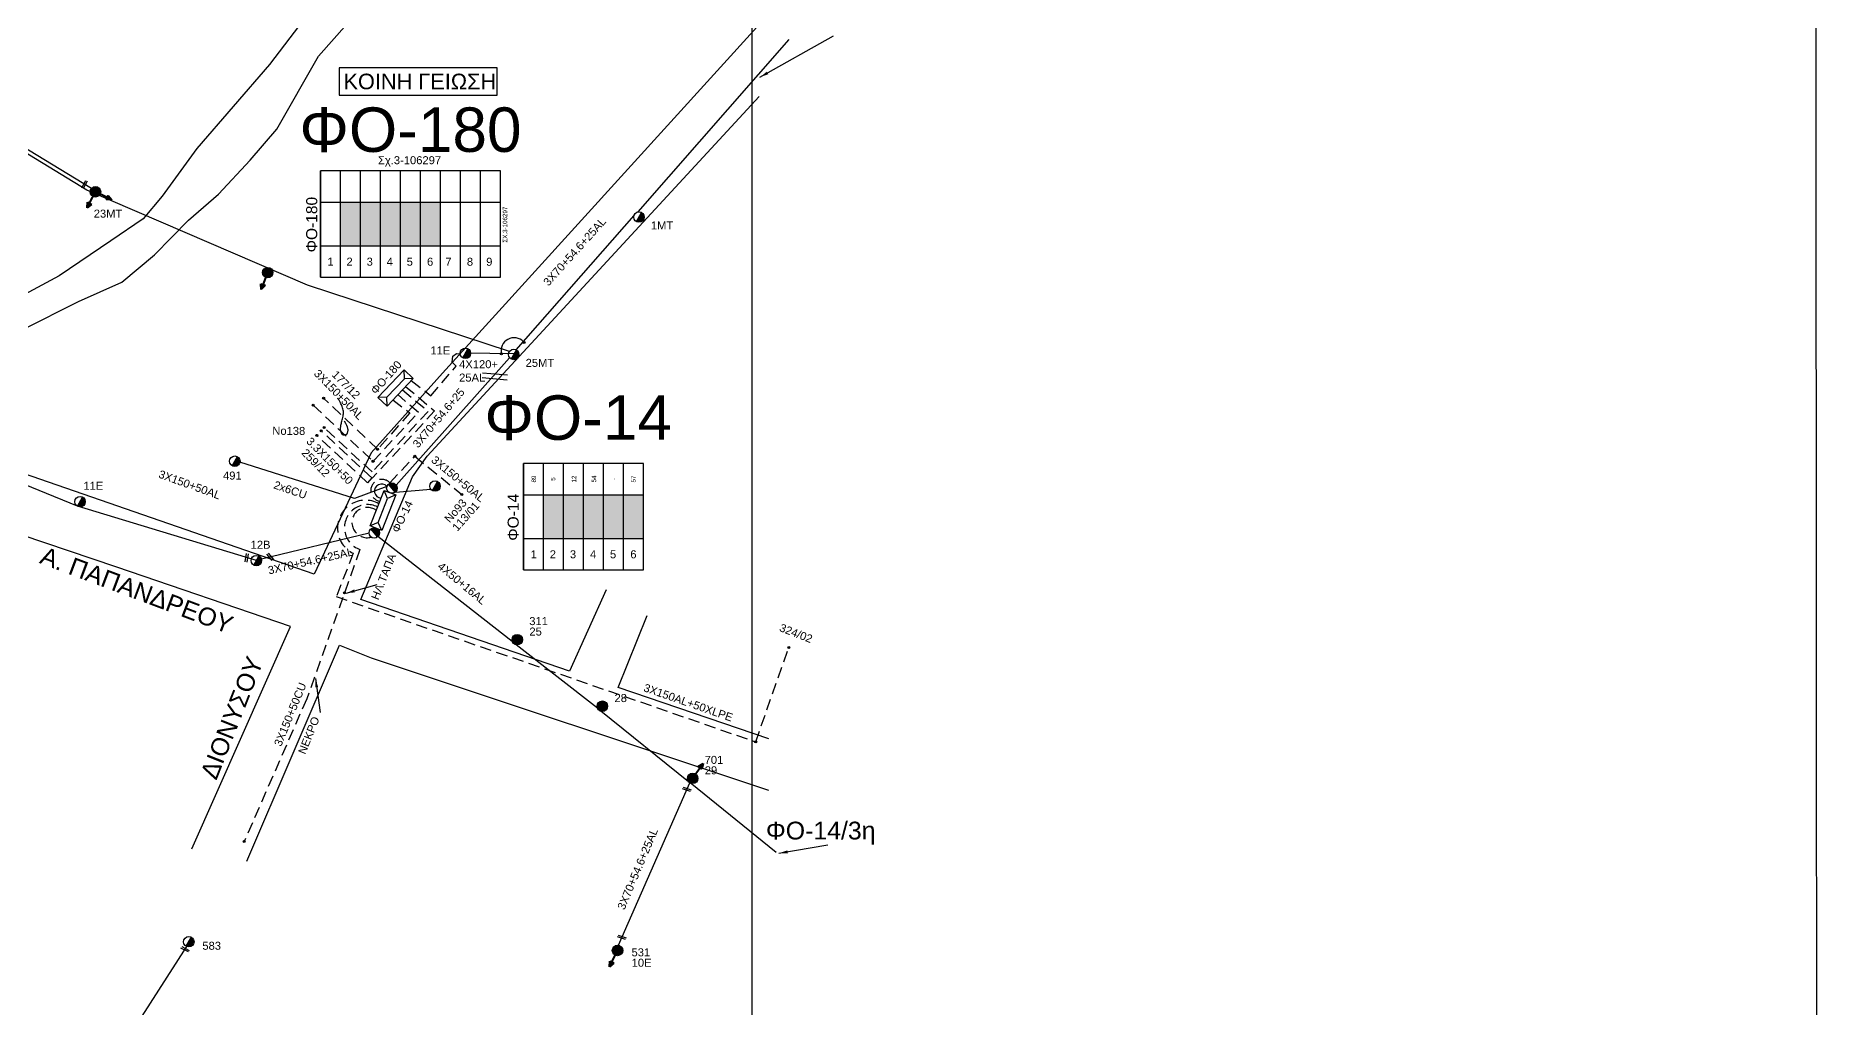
# Model space of a CAD drawing. Header units: millimetres. Extents: x 911 to 5440, y 753 to 2084.
# Drawn here: x 2798.2 to 3199.2, y 1354.2 to 1572.7 of the extents above; entities that cross this region are included whole.
import ezdxf
from ezdxf.enums import TextEntityAlignment as Align

# ---------------------------------------------------------------- set-up
doc = ezdxf.new("R2010")
doc.units = ezdxf.units.MM
doc.linetypes.add('DASHED', pattern=[19.05, 12.7, -6.35])
for name, color, linetype in [('Άγνωστα', 7, 'Continuous'), ('Ασφαλειοκιβώτια Χ.Τ 6 αναχωρήσεων', 7, 'Continuous'), ('Ασφαλειοκιβώτια Χ.Τ 9 αναχωρήσεων', 7, 'Continuous'), ('Γέφυρες Εναέριου Δικτύου', 7, 'Continuous'), ('Γυμνά εναέρια ΧΤ και ΦΟΠ (3Φ)   4x50+16AL', 7, 'Continuous'), ('Επίτονοι', 7, 'Continuous'), ('Επιγραφές - Σχήματα', 7, 'Continuous'), ('Καλώδια ΧΤ   3x150+50AL', 7, 'DASHED'), ('Καλώδια ΧΤ   3x150+50CU', 7, 'DASHED'), ('Καλώδια ΧΤ   3x150AL+50CU XLPE', 7, 'DASHED'), ('Καλώδια ΧΤ   3x150AL+50XLPE', 7, 'DASHED'), ('Μηχανική τομή', 7, 'Continuous'), ('Στύλος Ξύλινος', 7, 'Continuous'), ('Στύλος Ξύλινος @ 1', 7, 'Continuous'), ('Στύλος ΦΜ', 7, 'Continuous'), ('Στύλος ΦΜ @ 1', 7, 'Continuous'), ('Συνδέσεις', 7, 'Continuous'), ('Συνεστραμμένα ΧΤ   3x70+54.6+25 AL', 7, 'SYN_LINE'), ('Συνεστραμμένα ΧΤ   4x120+25 AL', 7, 'SYN_LINE'), ('Τομή', 7, 'Continuous'), ('Υποσταθμός εναέριος 2 στύλων', 7, 'Continuous'), ('Υποσταθμός πόλεως', 7, 'Continuous'), ('Υπόβαθρο ΔΕΗ', 7, 'Continuous')]:
    doc.layers.add(name, color=color, linetype=linetype)
doc.styles.get("Standard").update_dxf_attribs({"font": 'arial.ttf'})
doc.linetypes.add('REMA', pattern='A,0.1,[130,ltypeshp.shx,S=0.1,R=0,X=0,Y=0.1],0.15,0.1,[130,ltypeshp.shx,S=0.05,R=0,X=0,Y=0.05],0.15', length=0.5)
doc.linetypes.add('SYN_LINE', pattern='A,0.5,-0.0001,["/\\/\\/\\/",Standard,S=0.1,R=0,X=0,Y=-0.05],-0.25', length=0.7501)
doc.dimstyles.new('ISO-25', dxfattribs={"dimtxt": 2.5, "dimasz": 1.8, "dimexe": 1.25, "dimexo": 0.625, "dimtad": 1, "dimtxsty": 'Standard', "dimcen": 1.8, "dimadec": 0, "dimazin": 0, "dimtfac": 1, "dimtmove": 0, "dimatfit": 3, "dimfxl": 1.25, "dimarcsym": 0})

# ---------------------------------------------------------------- blocks, each defined once
blk = doc.blocks.new('ΥΠΑΡΧΩΝ ΞΥΛΙΝΟΣ ΣΤΥΛΟΣ')
at = {"layer": 'Στύλος Ξύλινος'}
h = blk.add_hatch(color=7, dxfattribs=at)
h.paths.add_polyline_path([(-2.62, 0, 0.270008), (-1.29, -2.28), (1.3, 2.27, 0.576266)])
h.paths.add_polyline_path([(-1.29, -2.28, 0.574793), (2.62, 0, 0.268822), (1.3, 2.27)])
at = {"layer": 'Στύλος Ξύλινος', "color": 7}
blk.add_line((-1.29, -2.28), (1.3, 2.27), dxfattribs=at)
blk.add_circle((0, 0), 2.62, dxfattribs=at)
at = {"layer": 'Στύλος Ξύλινος', "flags": 4}
for tag, p in [('ΑΡΙΘΜΟΣ', (-4.91, 8.6)), ('ΤΥΠΟΣ', (-4.85, 3.39))]:
    blk.add_attdef(tag, p, '', height=4, dxfattribs=at)
blk = doc.blocks.new('ΥΠΑΡΧΩΝ ΤΣΙΜΕΝΤΕΝΙΟΣ ΣΤΥΛΟΣ')
at = {"layer": 'Στύλος ΦΜ'}
blk.add_hatch(color=7, dxfattribs=at).paths.add_polyline_path([(-1.29, -2.28, 0.574793), (2.62, 0, 0.268822), (1.3, 2.27)])
at = {"layer": 'Στύλος ΦΜ', "color": 7}
blk.add_line((-1.29, -2.28), (1.3, 2.27), dxfattribs=at)
blk.add_circle((0, 0), 2.62, dxfattribs=at)
at = {"layer": 'Στύλος ΦΜ', "flags": 4}
for tag, p in [('ΑΡΙΘΜΟΣ', (-4.68, 8.05)), ('ΤΥΠΟΣ', (-4.91, 3.03))]:
    blk.add_attdef(tag, p, '', height=4, dxfattribs=at)
blk = doc.blocks.new('ΕΠΙΤΟΝΟΣ')
at = {"layer": 'Επίτονοι', "lineweight": 40, "ltscale": 40}
blk.add_hatch(color=256, dxfattribs=at).paths.add_polyline_path([(-1.13, 6.47), (0, 9.1), (1.13, 6.47)])
for p, q in [((-1.13, 6.47), (0, 9.1)), ((0, 9.1), (1.13, 6.47)), ((1.13, 6.47), (-1.13, 6.47)), ((-1.13, 6.47), (0, 6.47)), ((0, 6.47), (0, 0))]:
    blk.add_line(p, q, dxfattribs=at)
blk = doc.blocks.new('ΥΠΟΣΤΑΘΜΟΣ ΕΝΑΕΡΙΟΣ ΕΠΙ 2 ΣΤΥΛΩΝ')
at = {"layer": 'Υποσταθμός εναέριος 2 στύλων', "linetype": 'Continuous'}
for points in [[(-11.97, -2.11, 0.574793), (-8.45, -0.07, 0.268822), (-9.64, 1.98)], [(9.68, -2.15, 0.574793), (13.19, -0.1, 0.268822), (12.01, 1.95)]]:
    blk.add_hatch(color=256, dxfattribs=at).paths.add_polyline_path(points)
for p, q in [((-11.97, -2.11), (-9.64, 1.98)), ((9.68, -2.15), (12.01, 1.95))]:
    blk.add_line(p, q, dxfattribs=at)
for centre in [(-10.81, -0.07), (10.84, -0.1)]:
    blk.add_circle(centre, 2.36, dxfattribs=at)
at = {"layer": 'Υποσταθμός πόλεως', "linetype": 'Continuous', "ltscale": 40}
blk.add_lwpolyline([(-8.57, 2.82), (8.57, 2.82), (8.57, -2.82), (-8.57, -2.82)], close=True, dxfattribs=at)
for points in [[(-5.75, 0), (-8.57, 2.82)], [(-8.57, -2.82), (-5.75, 0)], [(-5.75, 0), (5.75, 0)], [(5.75, 0), (8.57, 2.82)], [(8.57, -2.82), (5.75, 0)]]:
    blk.add_lwpolyline(points, dxfattribs=at)
at = {"layer": 'Υποσταθμός εναέριος 2 στύλων', "ltscale": 40, "flags": 1}
for tag, p in [('ΜΕΤΑΣΧΗΜΑΤΙΣΜΟΣ', (14.09, 2.51)), ('ΙΣΧΥΣ', (14.07, -0.28)), ('ΑΡΙΘΜΟΣ', (14.19, -3))]:
    blk.add_attdef(tag, p, '', height=1.8, dxfattribs=at)
blk = doc.blocks.new('ΥΠΟΣΤΑΘΜΟΣ ΠΟΛΕΩΣ')
at = {"layer": 'Υποσταθμός πόλεως', "linetype": 'Continuous', "ltscale": 40}
blk.add_lwpolyline([(-8.57, 2.82), (8.57, 2.82), (8.57, -2.82), (-8.57, -2.82)], close=True, dxfattribs=at)
for points in [[(-5.75, 0), (-8.57, 2.82)], [(5.75, 0), (8.57, 2.82)], [(-8.57, -2.82), (-5.75, 0)], [(-5.75, 0), (5.75, 0)], [(8.57, -2.82), (5.75, 0)]]:
    blk.add_lwpolyline(points, dxfattribs=at)
at = {"layer": 'Υποσταθμός πόλεως', "linetype": 'SYN_LINE', "ltscale": 40, "flags": 1}
for tag, p in [('ΜΕΤΑΣΧΗΜΑΤΙΣΜΟΣ', (10.6, 2.39)), ('ΙΣΧΥΣ', (10.58, -0.41)), ('ΑΡΙΘΜΟΣ', (10.7, -3.13))]:
    blk.add_attdef(tag, p, '', height=1.8, dxfattribs=at)
blk = doc.blocks.new('ΑΣΦΑΛΕΙΟΚΙΒΩΤΙΟ ΥΠΟΣΤΑΘΜΟΥ 9 ΑΝΑΧΩΡΗΣΕΩΝ')
at = {"layer": 'Ασφαλειοκιβώτια Χ.Τ 9 αναχωρήσεων', "ltscale": 40}
for p, q in [((-23.8, 40.36), (24.02, 40.36)), ((-9.72, 40.36), (-9.72, -40.64)), ((9.94, 40.36), (9.94, -40.64)), ((-23.8, 31.36), (24.02, 31.36)), ((-23.8, 22.36), (24.02, 22.36)), ((-23.8, 13.36), (24.02, 13.36)), ((-23.8, 4.36), (24.02, 4.36)), ((-23.8, -4.64), (24.02, -4.64)), ((-23.8, -13.64), (24.02, -13.64)), ((-23.8, -22.64), (24.02, -22.64)), ((-23.8, -31.64), (24.02, -31.64))]:
    blk.add_line(p, q, dxfattribs=at)
at = {"layer": 'Ασφαλειοκιβώτια Χ.Τ 9 αναχωρήσεων'}
blk.add_lwpolyline([(-23.8, -40.64), (24.02, -40.64), (24.02, 40.36), (-23.8, 40.36)], close=True, dxfattribs=at)
for s, p in [('1', (-18.61, 37.24)), ('2', (-18.61, 28.67)), ('3', (-18.61, 19.6)), ('4', (-18.61, 10.58)), ('5', (-18.61, 1.57)), ('6', (-18.61, -7.57)), ('7', (-18.61, -15.81)), ('8', (-18.61, -25.5)), ('9', (-18.61, -34.19))]:
    blk.add_text(s, height=3.6, rotation=270, dxfattribs=at).set_placement(p)
at = {"layer": 'Ασφαλειοκιβώτια Χ.Τ 9 αναχωρήσεων', "ltscale": 40}
for tag, height, p in [('ΟΝΟΜΑ', 5, (-0.16, 44.31)), ('ΚΕΙΜΕΝΟ 1', 2, (17.06, 35.59)), ('ΚΕΙΜΕΝΟ 2', 2, (17.06, 26.88)), ('ΚΕΙΜΕΝΟ 3', 2, (17.06, 17.69)), ('ΚΕΙΜΕΝΟ 4', 2, (17.06, 8.71)), ('ΚΕΙΜΕΝΟ 5', 2, (17.06, -0.13)), ('ΚΕΙΜΕΝΟ 6', 2, (17.06, -9.05)), ('ΚΕΙΜΕΝΟ 7', 2, (17.06, -18.13)), ('ΚΕΙΜΕΝΟ 8', 2, (17.06, -26.85)), ('ΚΕΙΜΕΝΟ 9', 2, (17.06, -35.99)), ('ΣΧ', 2, (-0.1, -42.64))]:
    blk.add_attdef(tag, text='', height=height, dxfattribs=at).set_placement(p, align=Align.MIDDLE_CENTER)
blk = doc.blocks.new('ΑΣΦΑΛΕΙΟΚΙΒΩΤΙΟ ΥΠΟΣΤΑΘΜΟΥ 6 ΑΝΑΧΩΡΗΣΕΩΝ')
at = {"layer": 'Ασφαλειοκιβώτια Χ.Τ 6 αναχωρήσεων', "ltscale": 40}
for p, q in [((-23.91, 27), (23.91, 27)), ((-9.83, 27), (-9.83, -27)), ((9.83, 27), (9.83, -27)), ((-23.91, 18), (23.91, 18)), ((-23.91, 9), (23.91, 9)), ((-23.91, 0), (23.91, 0)), ((-23.91, -9), (23.91, -9)), ((-23.91, -18), (23.91, -18))]:
    blk.add_line(p, q, dxfattribs=at)
at = {"layer": 'Ασφαλειοκιβώτια Χ.Τ 6 αναχωρήσεων'}
blk.add_lwpolyline([(-23.91, -27), (23.91, -27), (23.91, 27), (-23.91, 27)], close=True, dxfattribs=at)
for s, p in [('1', (-18.7, 23.8)), ('2', (-18.7, 15.23)), ('3', (-18.7, 6.16)), ('4', (-18.7, -2.87)), ('5', (-18.7, -11.88)), ('6', (-18.7, -21.01))]:
    blk.add_text(s, height=3.6, rotation=270, dxfattribs=at).set_placement(p)
at = {"layer": 'Ασφαλειοκιβώτια Χ.Τ 6 αναχωρήσεων', "ltscale": 40}
for tag, height, p in [('ΟΝΟΜΑ', 5, (-0.27, 31.68)), ('ΚΕΙΜΕΝΟ 1', 2, (16.95, 22.41)), ('ΚΕΙΜΕΝΟ 2', 2, (16.95, 13.71)), ('ΚΕΙΜΕΝΟ 3', 2, (16.95, 4.31)), ('ΚΕΙΜΕΝΟ 4', 2, (16.95, -4.67)), ('ΚΕΙΜΕΝΟ 5', 2, (16.95, -13.51)), ('ΚΕΙΜΕΝΟ 6', 2, (16.95, -22.43)), ('ΣΧ', 2, (-0.21, -29.21))]:
    blk.add_attdef(tag, text='', height=height, dxfattribs=at).set_placement(p, align=Align.MIDDLE_CENTER)
blk = doc.blocks.new('ΤΟΜΗ')
at = {"layer": 'Τομή', "ltscale": 40}
for p, q in [((-5.68, 0), (5.68, 0)), ((5.68, -2.33), (-5.68, -2.33))]:
    blk.add_line(p, q, dxfattribs=at)
blk = doc.blocks.new('ΜΗΧΑΝΙΚΗ ΤΟΜΗ')
at = {"layer": 'Μηχανική τομή', "ltscale": 40}
for p, q in [((-1.89, 0.78), (1.89, 0.78)), ((1.89, 0), (-1.89, 0))]:
    blk.add_line(p, q, dxfattribs=at)
blk = doc.blocks.new('_ΣΥΝΔΕΣΗ')
at = {"layer": 'Συνδέσεις', "linetype": 'SYN_LINE', "ltscale": 40}
blk.add_hatch(color=256, dxfattribs=at).paths.add_polyline_path([(0.5, -0.01, 1), (-0.5, -0.01, 1)])
at = {"layer": 'Συνδέσεις'}
blk.add_circle((0, -0.01), 0.5, dxfattribs=at)

msp = doc.modelspace()

# ---------------------------------------------------------------- hatches: boundary and pattern name
at = {"layer": 'Ασφαλειοκιβώτια Χ.Τ 6 αναχωρήσεων'}
for color, points in [(173, [(2916.98, 1469.46), (2912.48, 1469.46), (2912.48, 1459.63), (2916.98, 1459.63)]), (1, [(2921.48, 1469.46), (2916.98, 1469.46), (2916.98, 1459.63), (2921.48, 1459.63)]), (133, [(2925.98, 1469.46), (2921.48, 1469.46), (2921.48, 1459.63), (2925.98, 1459.63)]), (62, [(2930.48, 1469.46), (2925.98, 1469.46), (2925.98, 1459.63), (2930.48, 1459.63)]), (5, [(2934.98, 1469.46), (2930.48, 1469.46), (2930.48, 1459.63), (2934.98, 1459.63)])]:
    msp.add_hatch(color=color, dxfattribs=at).paths.add_polyline_path(points)
at = {"layer": 'Ασφαλειοκιβώτια Χ.Τ 9 αναχωρήσεων'}
for color, points in [(2, [(2871.3, 1535.26), (2866.8, 1535.27), (2866.79, 1525.44), (2871.29, 1525.44)]), (30, [(2875.8, 1535.26), (2871.3, 1535.26), (2871.29, 1525.44), (2875.79, 1525.43)]), (62, [(2880.3, 1535.26), (2875.8, 1535.26), (2875.79, 1525.43), (2880.29, 1525.43)])]:
    msp.add_hatch(color=color, dxfattribs=at).paths.add_polyline_path(points)
at = {"layer": 'Καλώδια ΧΤ   3x150AL+50CU XLPE', "ltscale": 0.2}
h = msp.add_hatch(color=6, dxfattribs=at)
h.dxf.hatch_style = 1
h.paths.add_polyline_path([(2884.79, 1525.43), (2884.8, 1535.26), (2880.3, 1535.26), (2880.29, 1525.43)])
h = msp.add_hatch(color=151, dxfattribs=at)
h.dxf.hatch_style = 1
h.paths.add_polyline_path([(2889.3, 1535.25), (2884.8, 1535.26), (2884.79, 1525.43), (2889.29, 1525.43)])

# ---------------------------------------------------------------- linework, layer by layer
at = {"layer": 'Άγνωστα', "color": 2, "linetype": 'DASHED', "ltscale": 0.2}
msp.add_lwpolyline([(2882.71, 1495.14), (2887.15, 1491.74), (2892.85, 1498.4), (2891.91, 1499.31), (2892.09, 1500.68), (2892.92, 1501.23), (2893.72, 1501.14)], dxfattribs=at)
at = {"layer": 'Άγνωστα'}
msp.add_lwpolyline([(2867.64, 1486.1), (2867.95, 1485.58), (2868.18, 1485.12), (2868.33, 1484.73), (2868.41, 1484.4), (2868.45, 1484.12), (2868.44, 1483.88), (2868.41, 1483.68), (2868.37, 1483.52), (2868.33, 1483.39), (2868.28, 1483.28), (2868.24, 1483.19), (2868.19, 1483.12), (2868.15, 1483.06), (2868.1, 1483.02), (2868.04, 1482.98), (2867.98, 1482.95), (2867.91, 1482.93), (2867.84, 1482.9), (2867.77, 1482.88), (2867.69, 1482.87), (2867.62, 1482.87), (2867.54, 1482.87), (2867.47, 1482.88), (2867.4, 1482.9), (2867.33, 1482.93), (2867.27, 1482.97), (2867.22, 1483.02), (2867.16, 1483.07), (2867.12, 1483.14), (2867.07, 1483.21), (2867.03, 1483.3), (2866.99, 1483.38), (2866.96, 1483.48), (2866.92, 1483.58), (2866.89, 1483.68), (2866.87, 1483.79), (2866.85, 1483.91), (2866.83, 1484.04), (2866.82, 1484.17), (2866.82, 1484.31), (2866.82, 1484.45), (2866.83, 1484.61), (2866.85, 1484.77), (2866.87, 1484.95), (2866.9, 1485.14), (2866.94, 1485.34), (2866.99, 1485.55), (2867.05, 1485.78), (2867.12, 1486.03), (2867.19, 1486.29), (2867.26, 1486.56), (2867.32, 1486.84), (2867.38, 1487.13), (2867.42, 1487.42), (2867.45, 1487.7), (2867.46, 1487.99), (2867.44, 1488.26), (2867.4, 1488.53), (2867.34, 1488.8), (2867.26, 1489.05), (2867.18, 1489.29), (2867.09, 1489.52), (2866.99, 1489.73), (2866.9, 1489.93), (2866.8, 1490.12), (2866.72, 1490.29), (2866.63, 1490.45), (2866.56, 1490.59), (2866.49, 1490.72), (2866.43, 1490.83), (2866.37, 1490.92), (2866.33, 1491), (2866.3, 1491.06), (2866.27, 1491.1), (2866.25, 1491.13), (2866.24, 1491.15), (2866.23, 1491.17), (2866.23, 1491.17), (2866.23, 1491.18), (2866.23, 1491.18)], dxfattribs=at)
at = {"layer": 'Άγνωστα', "color": 62, "linetype": 'SYN_LINE', "ltscale": 20}
msp.add_lwpolyline([(2877.25, 1471.36), (2869.92, 1468.66), (2844.18, 1476.84)], dxfattribs=at)
at = {"layer": 'Άγνωστα', "color": 173, "linetype": 'SYN_LINE', "ltscale": 10}
msp.add_lwpolyline([(2879.14, 1470.09), (2887.11, 1470.75)], dxfattribs=at)
at = {"layer": 'Άγνωστα', "color": 1, "linetype": 'DASHED', "ltscale": 0.2}
msp.add_lwpolyline([(2874.84, 1465.97, 1.608152), (2873.72, 1459.94, -8.50266)], format="xyb", dxfattribs=at)
at = {"layer": 'Άγνωστα', "color": 133, "linetype": 'SYN_LINE', "ltscale": 20}
msp.add_lwpolyline([(2813.33, 1338.43), (2832.26, 1367.86)], dxfattribs=at)
at = {"layer": 'Γέφυρες Εναέριου Δικτύου'}
msp.add_arc((2905.84, 1501.84), 2.94, 44.1379, 192.8836, dxfattribs=at)
at = {"layer": 'Γυμνά εναέρια ΧΤ και ΦΟΠ (3Φ)   4x50+16AL', "color": 1}
for points in [[(2905.45, 1436.5), (2875.23, 1460.07)], [(2924.61, 1421.49), (2906.33, 1435.74)], [(2945.11, 1404.93), (2925.37, 1420.8)], [(2964.81, 1389.06), (2945.43, 1404.67)]]:
    msp.add_lwpolyline(points, dxfattribs=at)
at = {"layer": 'Γυμνά εναέρια ΧΤ και ΦΟΠ (3Φ)   4x50+16AL', "color": 173}
msp.add_arc((2876.05, 1470.3), 1.6, 41.5641, 264.8663, dxfattribs=at)
at = {"layer": 'Επιγραφές - Σχήματα'}
msp.add_lwpolyline([(2959.33, 1782.88), (2959.33, 1782.88), (2959.33, 756.34), (954.14, 756.34), (954.14, 1770.68), (954.14, 1770.68)], dxfattribs=at)
at = {"layer": 'Επιγραφές - Σχήματα', "ltscale": 10}
msp.add_lwpolyline([(2959.33, 756.34), (3199.2, 756.34), (3198.57, 1782.88), (3198.57, 1782.88)], dxfattribs=at)
at = {"layer": 'Επιγραφές - Σχήματα', "color": 190}
msp.add_lwpolyline([(2866.52, 1559.35), (2902.03, 1559.35), (2902.03, 1565.52), (2866.52, 1565.52)], close=True, dxfattribs=at)
at = {"layer": 'Καλώδια ΧΤ   3x150+50AL', "color": 62, "ltscale": 0.2}
msp.add_lwpolyline([(2860.68, 1489.61), (2874.12, 1477), (2884.32, 1487.98), (2879.71, 1491.99)], dxfattribs=at)
at = {"layer": 'Καλώδια ΧΤ   3x150+50AL', "color": 30, "ltscale": 0.2}
msp.add_lwpolyline([(2878.61, 1490.83), (2882.41, 1487.89), (2875.14, 1479.7), (2863.01, 1491.19)], dxfattribs=at)
at = {"layer": 'Καλώδια ΧΤ   3x150+50AL', "color": 133, "ltscale": 0.2}
msp.add_lwpolyline([(2875.63, 1468, -1.371132), (2877.91, 1472.16), (2883.5, 1478.13), (2894.08, 1469.56)], format="xyb", dxfattribs=at)
at = {"layer": 'Καλώδια ΧΤ   3x150+50CU', "color": 133, "ltscale": 0.2}
msp.add_lwpolyline([(2875.14, 1466.75, 1.056877), (2871.17, 1457.17), (2859.22, 1423.61), (2845.15, 1391.51)], format="xyb", dxfattribs=at)
at = {"layer": 'Καλώδια ΧΤ   3x150AL+50CU XLPE', "color": 6, "ltscale": 0.2}
for points in [[(2881.4, 1493.86), (2887.96, 1488.32), (2873.94, 1473.2), (2862.45, 1483.86)], [(2873.88, 1473.26), (2872.9, 1472.17), (2861.46, 1482.86)]]:
    msp.add_lwpolyline(points, dxfattribs=at)
at = {"layer": 'Καλώδια ΧΤ   3x150AL+50CU XLPE', "color": 151, "ltscale": 0.2}
msp.add_lwpolyline([(2880.76, 1493.09), (2886.52, 1488.23), (2873.89, 1474.61), (2863.13, 1484.59)], dxfattribs=at)
at = {"layer": 'Καλώδια ΧΤ   3x150AL+50XLPE', "color": 62, "ltscale": 0.2}
msp.add_lwpolyline([(2875.43, 1467.47, 1.028113), (2869.68, 1456.31), (2865.85, 1446.57), (2960.19, 1413.9), (2967.62, 1435.12)], format="xyb", dxfattribs=at)
at = {"layer": 'Συνεστραμμένα ΧΤ   3x70+54.6+25 AL', "color": 2, "linetype": 'SYN_LINE', "ltscale": 20}
for points in [[(2933.76, 1533.09), (2967.72, 1571.83)], [(2906.35, 1502.05), (2932.82, 1532.29)]]:
    msp.add_lwpolyline(points, dxfattribs=at)
at = {"layer": 'Συνεστραμμένα ΧΤ   3x70+54.6+25 AL', "color": 27, "ltscale": 20}
msp.add_lwpolyline([(2810.76, 1538.33), (2765.13, 1566.12)], dxfattribs=at)
at = {"layer": 'Συνεστραμμένα ΧΤ   3x70+54.6+25 AL', "color": 173, "linetype": 'SYN_LINE', "ltscale": 20}
msp.add_lwpolyline([(2879.33, 1471.64), (2904.85, 1500.29)], dxfattribs=at)
at = {"layer": 'Συνεστραμμένα ΧΤ   3x70+54.6+25 AL', "color": 5, "linetype": 'SYN_LINE', "ltscale": 20}
msp.add_lwpolyline([(2847.88, 1454.67), (2807.64, 1466.9), (2788.71, 1474.66)], dxfattribs=at)
at = {"layer": 'Συνεστραμμένα ΧΤ   3x70+54.6+25 AL', "color": 5, "ltscale": 20}
msp.add_lwpolyline([(2873.23, 1460.84), (2849.03, 1454.96)], dxfattribs=at)
at = {"layer": 'Συνεστραμμένα ΧΤ   3x70+54.6+25 AL', "color": 1, "ltscale": 20}
msp.add_lwpolyline([(2929.3, 1368.16), (2945.38, 1404.7)], dxfattribs=at)
at = {"layer": 'Συνεστραμμένα ΧΤ   4x120+25 AL', "color": 2, "linetype": 'SYN_LINE', "ltscale": 10}
msp.add_lwpolyline([(2905.85, 1501.17), (2894.89, 1501.29)], dxfattribs=at)
at = {"layer": 'Υπόβαθρο ΔΕΗ', "ltscale": 0.2}
for p, q in [((2961.18, 1575.44), (2889.77, 1496.8)), ((2886.29, 1478.18), (2960.99, 1559.03)), ((2889.77, 1496.8), (2873.68, 1478.88)), ((2860.91, 1451.65), (2764.98, 1484.79)), ((2873.68, 1478.88), (2860.91, 1451.65)), ((2882.96, 1473.54), (2886.29, 1478.18)), ((2816.47, 1453.17), (2753.16, 1474.7)), ((2871.36, 1445.89), (2882.96, 1473.54)), ((2855.57, 1439.84), (2816.47, 1453.17)), ((2926.54, 1448.11), (2918.32, 1429.84)), ((2918.32, 1429.84), (2871.36, 1445.89)), ((2833.33, 1389.85), (2855.57, 1439.84)), ((2929.24, 1426.12), (2935.75, 1442.3)), ((2845.71, 1387.09), (2866.58, 1435.66)), ((2866.58, 1435.66), (2873.71, 1432.77)), ((2873.71, 1432.77), (2963.1, 1403.02)), ((2963.17, 1414.62), (2929.24, 1426.12))]:
    msp.add_line(p, q, dxfattribs=at)
msp.add_lwpolyline([(2904.8, 1501.71), (2859.4, 1516.63), (2809.76, 1537.97), (2765.23, 1565.14), (2765.3, 1568.07), (2756.37, 1585.78), (2741.11, 1613.63), (2712.61, 1646.08), (2728.92, 1655.4), (2744.81, 1664.22), (2766.88, 1674.61), (2780.53, 1680.16), (2803.84, 1687.09), (2826.89, 1691.61), (2827.59, 1691.26), (2837.97, 1658.64), (2804.35, 1635.93)], dxfattribs=at)
at = {"layer": 'Υπόβαθρο ΔΕΗ', "linetype": 'REMA', "ltscale": 5}
for points in [[(2960.73, 1634.93), (2950.9, 1639.18), (2939.94, 1642.31), (2928.4, 1643.6), (2923.33, 1643.09), (2909.31, 1637.33), (2899.91, 1630.05), (2887.08, 1619.72), (2876.51, 1607.21), (2872.58, 1597.51), (2866.5, 1586.83), (2850.81, 1566.27), (2834.51, 1547.38), (2826.72, 1536.64), (2822.44, 1531.56), (2815.18, 1526.61), (2803.55, 1518.73), (2790.87, 1511.89)], [(2782.79, 1500.33), (2807.88, 1512.93), (2817.6, 1517.27), (2824.97, 1523.42), (2832.64, 1531.2), (2839.34, 1537.07), (2846.51, 1544.74), (2852.49, 1551.66), (2861.87, 1568.09), (2871.25, 1578.69), (2878.47, 1589.07), (2884.45, 1600.87), (2897.84, 1616.66), (2910.25, 1626.62), (2920.92, 1632.07), (2930.84, 1633.12), (2943.33, 1631.18), (2960.49, 1623.16)]]:
    msp.add_lwpolyline(points, dxfattribs=at)

# ---------------------------------------------------------------- block references
at = {"layer": 'Ασφαλειοκιβώτια Χ.Τ 6 αναχωρήσεων', "xscale": 0.5, "yscale": 0.5, "zscale": 0.5, "rotation": 90}
msp.add_blockref('ΑΣΦΑΛΕΙΟΚΙΒΩΤΙΟ ΥΠΟΣΤΑΘΜΟΥ 6 ΑΝΑΧΩΡΗΣΕΩΝ', (2921.48, 1464.54), dxfattribs=at).add_auto_attribs({'ΟΝΟΜΑ': 'ΦΟ-14', 'ΚΕΙΜΕΝΟ 2': '5', 'ΚΕΙΜΕΝΟ 1': '89', 'ΚΕΙΜΕΝΟ 3': '12', 'ΚΕΙΜΕΝΟ 4': '54', 'ΚΕΙΜΕΝΟ 5': '-', 'ΚΕΙΜΕΝΟ 6': '57'})
at = {"layer": 'Ασφαλειοκιβώτια Χ.Τ 9 αναχωρήσεων', "xscale": 0.4999999999999968, "yscale": 0.4999999999999968, "zscale": 0.4999999999999968, "rotation": 89.96992827559795}
msp.add_blockref('ΑΣΦΑΛΕΙΟΚΙΒΩΤΙΟ ΥΠΟΣΤΑΘΜΟΥ 9 ΑΝΑΧΩΡΗΣΕΩΝ', (2882.48, 1530.29), dxfattribs=at).add_auto_attribs({'ΟΝΟΜΑ': 'ΦΟ-180', 'ΣΧ': 'ΣX.3-106297'})
at = {"layer": 'Επίτονοι'}
for p, xscale, yscale, zscale, rotation in [((2811.69, 1537.6), 0.4500000000000552, 0.4500000000000552, 0.4500000000000552, 152.4859845255095), ((2811.69, 1537.6), 0.4500000000000367, 0.4500000000000367, 0.4500000000000367, 243.4162507780969), ((2850.43, 1519.44), 0.4500000000001698, 0.4500000000001698, 0.4500000000001698, 159.0713087344062), ((2946.01, 1405.69), 0.4499999999999572, 0.4499999999999572, 0.4499999999999572, 325.1591338620504), ((2929.12, 1367), 0.4499999999996567, 0.4499999999996567, 0.4499999999996567, 153.7001233818682)]:
    msp.add_blockref('ΕΠΙΤΟΝΟΣ', p, dxfattribs=dict(at, xscale=xscale, yscale=yscale, zscale=zscale, rotation=rotation))
at = {"layer": 'Μηχανική τομή'}
for p, xscale, yscale, zscale, rotation in [((2809.4, 1539.16), 0.5000000000001383, 0.5000000000001383, 0.5000000000001383, 61.38147399511487), ((2845.5, 1455.32), 0.4999999999999801, 0.4999999999999801, 0.4999999999999801, 260.2812043189172), ((2850.82, 1455.4), 0.4999999999999801, 0.4999999999999801, 0.4999999999999801, 310.140602159455), ((2944.66, 1403.06), 0.5000000000000262, 0.5000000000000262, 0.5000000000000262, 341.8647889427637), ((2831.77, 1367.09), 0.499999999999948, 0.499999999999948, 0.499999999999948, 333.88490830262), ((2930.01, 1369.78), 0.5000000000000262, 0.5000000000000262, 0.5000000000000262, 341.8647889427637)]:
    msp.add_blockref('ΜΗΧΑΝΙΚΗ ΤΟΜΗ', p, dxfattribs=dict(at, xscale=xscale, yscale=yscale, zscale=zscale, rotation=rotation))
at = {"layer": 'Στύλος Ξύλινος @ 1', "ltscale": 40}
ref = msp.add_blockref('ΥΠΑΡΧΩΝ ΞΥΛΙΝΟΣ ΣΤΥΛΟΣ', (2811.69, 1537.6), dxfattribs=dict(at, xscale=0.4499999999998181, yscale=0.4499999999998181, zscale=0.4499999999998181))
ref.add_attrib('ΤΥΠΟΣ', '23MT', (2811.3, 1531.8), dxfattribs={"layer": 'Στύλος Ξύλινος', "height": 1.8, "flags": 4})
at = {"layer": 'Στύλος Ξύλινος @ 1', "ltscale": 40, "xscale": 0.4499999999998181, "yscale": 0.4499999999998181, "zscale": 0.4499999999998181}
msp.add_blockref('ΥΠΑΡΧΩΝ ΞΥΛΙΝΟΣ ΣΤΥΛΟΣ', (2850.43, 1519.44), dxfattribs=at)
at = {"layer": 'Στύλος Ξύλινος @ 1', "ltscale": 40}
ref = msp.add_blockref('ΥΠΑΡΧΩΝ ΞΥΛΙΝΟΣ ΣΤΥΛΟΣ', (2906.56, 1436.9), dxfattribs=dict(at, xscale=0.4499999999998181, yscale=0.4499999999998181, zscale=0.4499999999998181))
ref.add_attrib('ΤΥΠΟΣ', '25', (2909.29, 1437.82), dxfattribs={"layer": 'Στύλος Ξύλινος', "height": 1.8, "flags": 4})
ref.add_attrib('ΑΡΙΘΜΟΣ', '311', (2909.26, 1440.17), dxfattribs={"layer": 'Στύλος Ξύλινος', "height": 1.8, "flags": 4})
ref = msp.add_blockref('ΥΠΑΡΧΩΝ ΞΥΛΙΝΟΣ ΣΤΥΛΟΣ', (2925.7, 1421.93), dxfattribs=dict(at, xscale=0.4499999999998181, yscale=0.4499999999998181, zscale=0.4499999999998181))
ref.add_attrib('ΤΥΠΟΣ', '28', (2928.43, 1422.86), dxfattribs={"layer": 'Στύλος Ξύλινος', "height": 1.8, "flags": 4})
ref = msp.add_blockref('ΥΠΑΡΧΩΝ ΞΥΛΙΝΟΣ ΣΤΥΛΟΣ', (2946.01, 1405.69), dxfattribs=dict(at, xscale=0.4499999999998181, yscale=0.4499999999998181, zscale=0.4499999999998181))
ref.add_attrib('ΤΥΠΟΣ', '29', (2948.73, 1406.61), dxfattribs={"layer": 'Στύλος Ξύλινος', "height": 1.8, "flags": 4})
ref.add_attrib('ΑΡΙΘΜΟΣ', '701', (2948.7, 1408.96), dxfattribs={"layer": 'Στύλος Ξύλινος', "height": 1.8, "flags": 4})
ref = msp.add_blockref('ΥΠΑΡΧΩΝ ΞΥΛΙΝΟΣ ΣΤΥΛΟΣ', (2929.12, 1367), dxfattribs=dict(at, xscale=0.4499999999998181, yscale=0.4499999999998181, zscale=0.4499999999998181))
ref.add_attrib('ΤΥΠΟΣ', '10E', (2932.29, 1363.34), dxfattribs={"layer": 'Στύλος Ξύλινος', "height": 1.8, "flags": 4})
ref.add_attrib('ΑΡΙΘΜΟΣ', '531', (2932.26, 1365.68), dxfattribs={"layer": 'Στύλος Ξύλινος', "height": 1.8, "flags": 4})
at = {"layer": 'Στύλος ΦΜ @ 1', "ltscale": 40}
ref = msp.add_blockref('ΥΠΑΡΧΩΝ ΤΣΙΜΕΝΤΕΝΙΟΣ ΣΤΥΛΟΣ', (2933.94, 1531.92), dxfattribs=dict(at, xscale=0.4499999999998181, yscale=0.4499999999998181, zscale=0.4499999999998181))
ref.add_attrib('ΤΥΠΟΣ', '1MT', (2936.61, 1529.13), dxfattribs={"layer": 'Στύλος ΦΜ', "height": 1.8, "flags": 4})
ref = msp.add_blockref('ΥΠΑΡΧΩΝ ΤΣΙΜΕΝΤΕΝΙΟΣ ΣΤΥΛΟΣ', (2894.89, 1501.29), dxfattribs=dict(at, xscale=0.4499999999998181, yscale=0.4499999999998181, zscale=0.4499999999998181))
ref.add_attrib('ΤΥΠΟΣ', '11E', (2887.02, 1501.02), dxfattribs={"layer": 'Στύλος ΦΜ', "height": 1.8, "flags": 4})
ref = msp.add_blockref('ΥΠΑΡΧΩΝ ΤΣΙΜΕΝΤΕΝΙΟΣ ΣΤΥΛΟΣ', (2905.77, 1501.03), dxfattribs=dict(at, xscale=0.4499999999998181, yscale=0.4499999999998181, zscale=0.4499999999998181))
ref.add_attrib('ΤΥΠΟΣ', '25MT', (2908.44, 1498.24), dxfattribs={"layer": 'Στύλος ΦΜ', "height": 1.8, "flags": 4})
ref = msp.add_blockref('ΥΠΑΡΧΩΝ ΤΣΙΜΕΝΤΕΝΙΟΣ ΣΤΥΛΟΣ', (2843.02, 1477.03), dxfattribs=dict(at, xscale=0.4499999999998181, yscale=0.4499999999998181, zscale=0.4499999999998181))
ref.add_attrib('ΤΥΠΟΣ', '491', (2840.38, 1472.89), dxfattribs={"layer": 'Στύλος ΦΜ', "height": 1.8, "flags": 4})
ref = msp.add_blockref('ΥΠΑΡΧΩΝ ΤΣΙΜΕΝΤΕΝΙΟΣ ΣΤΥΛΟΣ', (2808.22, 1467.92), dxfattribs=dict(at, xscale=0.4499999999998181, yscale=0.4499999999998181, zscale=0.4499999999998181))
ref.add_attrib('ΤΥΠΟΣ', '11E', (2808.97, 1470.59), dxfattribs={"layer": 'Στύλος ΦΜ', "height": 1.8, "flags": 4})
at = {"layer": 'Στύλος ΦΜ @ 1', "ltscale": 40, "xscale": 0.4499999999998181, "yscale": 0.4499999999998181, "zscale": 0.4499999999998181}
msp.add_blockref('ΥΠΑΡΧΩΝ ΤΣΙΜΕΝΤΕΝΙΟΣ ΣΤΥΛΟΣ', (2888.06, 1471.43), dxfattribs=at)
at = {"layer": 'Στύλος ΦΜ @ 1', "ltscale": 40}
ref = msp.add_blockref('ΥΠΑΡΧΩΝ ΤΣΙΜΕΝΤΕΝΙΟΣ ΣΤΥΛΟΣ', (2847.88, 1454.67), dxfattribs=dict(at, xscale=0.4499999999998181, yscale=0.4499999999998181, zscale=0.4499999999998181))
ref.add_attrib('ΤΥΠΟΣ', '12B', (2846.59, 1457.34), dxfattribs={"layer": 'Στύλος ΦΜ', "height": 1.8, "flags": 4})
ref = msp.add_blockref('ΥΠΑΡΧΩΝ ΤΣΙΜΕΝΤΕΝΙΟΣ ΣΤΥΛΟΣ', (2832.68, 1368.96), dxfattribs=dict(at, xscale=0.4499999999998181, yscale=0.4499999999998181, zscale=0.4499999999998181))
ref.add_attrib('ΤΥΠΟΣ', '583', (2835.73, 1367.16), dxfattribs={"layer": 'Στύλος ΦΜ', "height": 1.8, "flags": 4})
at = {"layer": 'Συνδέσεις', "xscale": 0.4499999999998181, "yscale": 0.4499999999998181, "zscale": 0.4499999999998181}
for p in [(2908.1, 1503.72), (2902.98, 1501.19), (2860.68, 1489.61), (2863.01, 1491.19), (2862.45, 1483.86), (2863.13, 1484.59), (2861.49, 1482.84), (2875.14, 1479.7), (2874.12, 1477), (2883.5, 1478.13), (2894.08, 1469.56), (2867.7, 1447.42), (2967.62, 1435.12), (2960.19, 1413.9), (2845.15, 1391.51)]:
    msp.add_blockref('_ΣΥΝΔΕΣΗ', p, dxfattribs=at)
at = {"layer": 'Τομή', "xscale": 0.5000000000003271, "yscale": 0.5000000000003271, "zscale": 0.5000000000003271, "rotation": 355.127714938794}
msp.add_blockref('ΤΟΜΗ', (2901.57, 1496.68), dxfattribs=at)
at = {"layer": 'Υποσταθμός εναέριος 2 στύλων', "xscale": 0.500000000000016, "yscale": 0.500000000000016, "zscale": 0.500000000000016, "rotation": 68.6105977154982}
msp.add_blockref('ΥΠΟΣΤΑΘΜΟΣ ΕΝΑΕΡΙΟΣ ΕΠΙ 2 ΣΤΥΛΩΝ', (2876.34, 1465.95), dxfattribs=at)
at = {"layer": 'Υποσταθμός πόλεως', "xscale": 0.4999999999998976, "yscale": 0.4999999999998976, "zscale": 0.4999999999998976, "rotation": 46.46796299752275}
msp.add_blockref('ΥΠΟΣΤΑΘΜΟΣ ΠΟΛΕΩΣ', (2879.21, 1493.5), dxfattribs=at)

# ---------------------------------------------------------------- texts
at = {"layer": 'Γυμνά εναέρια ΧΤ και ΦΟΠ (3Φ)   4x50+16AL', "color": 7, "insert": (2889.63, 1454.47), "char_height": 1.8, "width": 168.3718, "attachment_point": 1, "rotation": 320.3638}
msp.add_mtext('4X50+16AL', dxfattribs=at)
at = {"layer": 'Επιγραφές - Σχήματα', "color": 190, "insert": (2867.47, 1564.17), "char_height": 3.5, "width": 35.1311, "attachment_point": 1}
msp.add_mtext('KOINH ΓΕΙΩΣΗ', dxfattribs=at)
at = {"layer": 'Επιγραφές - Σχήματα', "width": 11.1692, "attachment_point": 1}
for s, insert, char_height in [('ΦΟ-180', (2857.55, 1556.58), 10), ('ΦΟ-14', (2899.16, 1491.83), 10), ('ΦΟ-14/3η ', (2962.49, 1395.96), 4)]:
    msp.add_mtext(s, dxfattribs=dict(at, insert=insert, char_height=char_height))
at = {"layer": 'Επιγραφές - Σχήματα', "color": 7, "insert": (2875.23, 1545.61), "char_height": 1.8, "width": 168.3718, "attachment_point": 1}
msp.add_mtext('Σχ.3-106297', dxfattribs=at)
at = {"layer": 'Επιγραφές - Σχήματα', "color": 7, "char_height": 1.8, "attachment_point": 1}
for s, insert, width, rotation in [('ΦΟ-180', (2873.41, 1493.1), 14.135, 48.4635), ('No138', (2851.47, 1484.76), 168.3718, 359.7918), ('2x6CU', (2852.18, 1472.67), 168.3718, 341.0932), ('ΦΟ-14', (2878.25, 1461.55), 11.3953, 64.1884), ('No93', (2890.01, 1464.24), 168.3718, 48.4635), ('113/01', (2891.75, 1462.32), 168.3718, 48.4635), ('ΗΛ.ΤΑΠΑ', (2873.63, 1446.34), 168.3718, 68.2268), ('324/02', (2966, 1440.56), 168.3718, 338.8375), ('ΝΕΚΡΟ', (2857.2, 1411.63), 168.3718, 68.2268)]:
    msp.add_mtext(s, dxfattribs=dict(at, insert=insert, width=width, rotation=rotation))
at = {"layer": 'Επιγραφές - Σχήματα', "char_height": 4, "attachment_point": 1}
for s, insert, width, rotation in [('Α. ΠΑΠΑΝΔΡΕΟΥ ', (2800.31, 1457.92), 45.7128, 339.4359), ('ΔΙΟΝΥΣΟΥ ', (2835.16, 1406.63), 11.1692, 68.3847)]:
    msp.add_mtext(s, dxfattribs=dict(at, insert=insert, width=width, rotation=rotation))
at = {"layer": 'Καλώδια ΧΤ   3x150+50AL', "color": 7, "char_height": 1.8, "width": 168.3718, "attachment_point": 1}
for s, insert, rotation in [('3X150+50AL', (2861.95, 1497.84), 314.5719), ('177/12', (2865.99, 1497.6), 314.5719), ('259/12', (2859.17, 1480.02), 314.5719), ('3.3X150+50', (2860.25, 1482.6), 314.5719), ('3X150+50AL', (2888.2, 1478.39), 320.5006), ('3X150+50AL', (2826.33, 1475.09), 339.9665)]:
    msp.add_mtext(s, dxfattribs=dict(at, insert=insert, rotation=rotation))
at = {"layer": 'Καλώδια ΧΤ   3x150+50CU', "color": 7, "insert": (2851.78, 1413.42), "char_height": 1.8, "width": 168.3718, "attachment_point": 1, "rotation": 67.7413}
msp.add_mtext('3X150+50CU', dxfattribs=at)
at = {"layer": 'Καλώδια ΧΤ   3x150AL+50XLPE', "color": 7, "insert": (2945.03, 1422.74), "char_height": 1.8, "width": 27.8484, "attachment_point": 5, "rotation": 340.8295}
msp.add_mtext('3X150AL+50XLPE', dxfattribs=at)
at = {"layer": 'Συνεστραμμένα ΧΤ   3x70+54.6+25 AL', "color": 7, "char_height": 1.8, "width": 168.3718, "attachment_point": 1}
for s, insert, rotation in [('3X70+54.6+25AL', (2912.24, 1517.47), 47.9943), ('3X70+54.6+25', (2882.87, 1481.02), 49.9111), ('3X70+54.6+25AL', (2850.32, 1453.31), 12.7107), ('3X70+54.6+25AL', (2929, 1376.68), 67.1363)]:
    msp.add_mtext(s, dxfattribs=dict(at, insert=insert, rotation=rotation))
at = {"layer": 'Συνεστραμμένα ΧΤ   4x120+25 AL', "color": 7, "insert": (2893.48, 1499.73), "char_height": 1.8, "width": 168.3718, "attachment_point": 1}
msp.add_mtext('4X120+\\P25AL', dxfattribs=at)

# ---------------------------------------------------------------- leaders
at = {"layer": 'Επιγραφές - Σχήματα', "ltscale": 40}
for points in [[(2961.12, 1563.36), (2977.67, 1572.71)], [(2868.04, 1447.32), (2875.05, 1449.28)], [(2861.17, 1428.19), (2862.2, 1420.5)], [(2965.4, 1388.86), (2976.45, 1390.74)]]:
    msp.add_leader(points, dimstyle='ISO-25', override={"dimasz": 2, "dimtad": 0}, dxfattribs=at)

doc.saveas('drawing.dxf')
